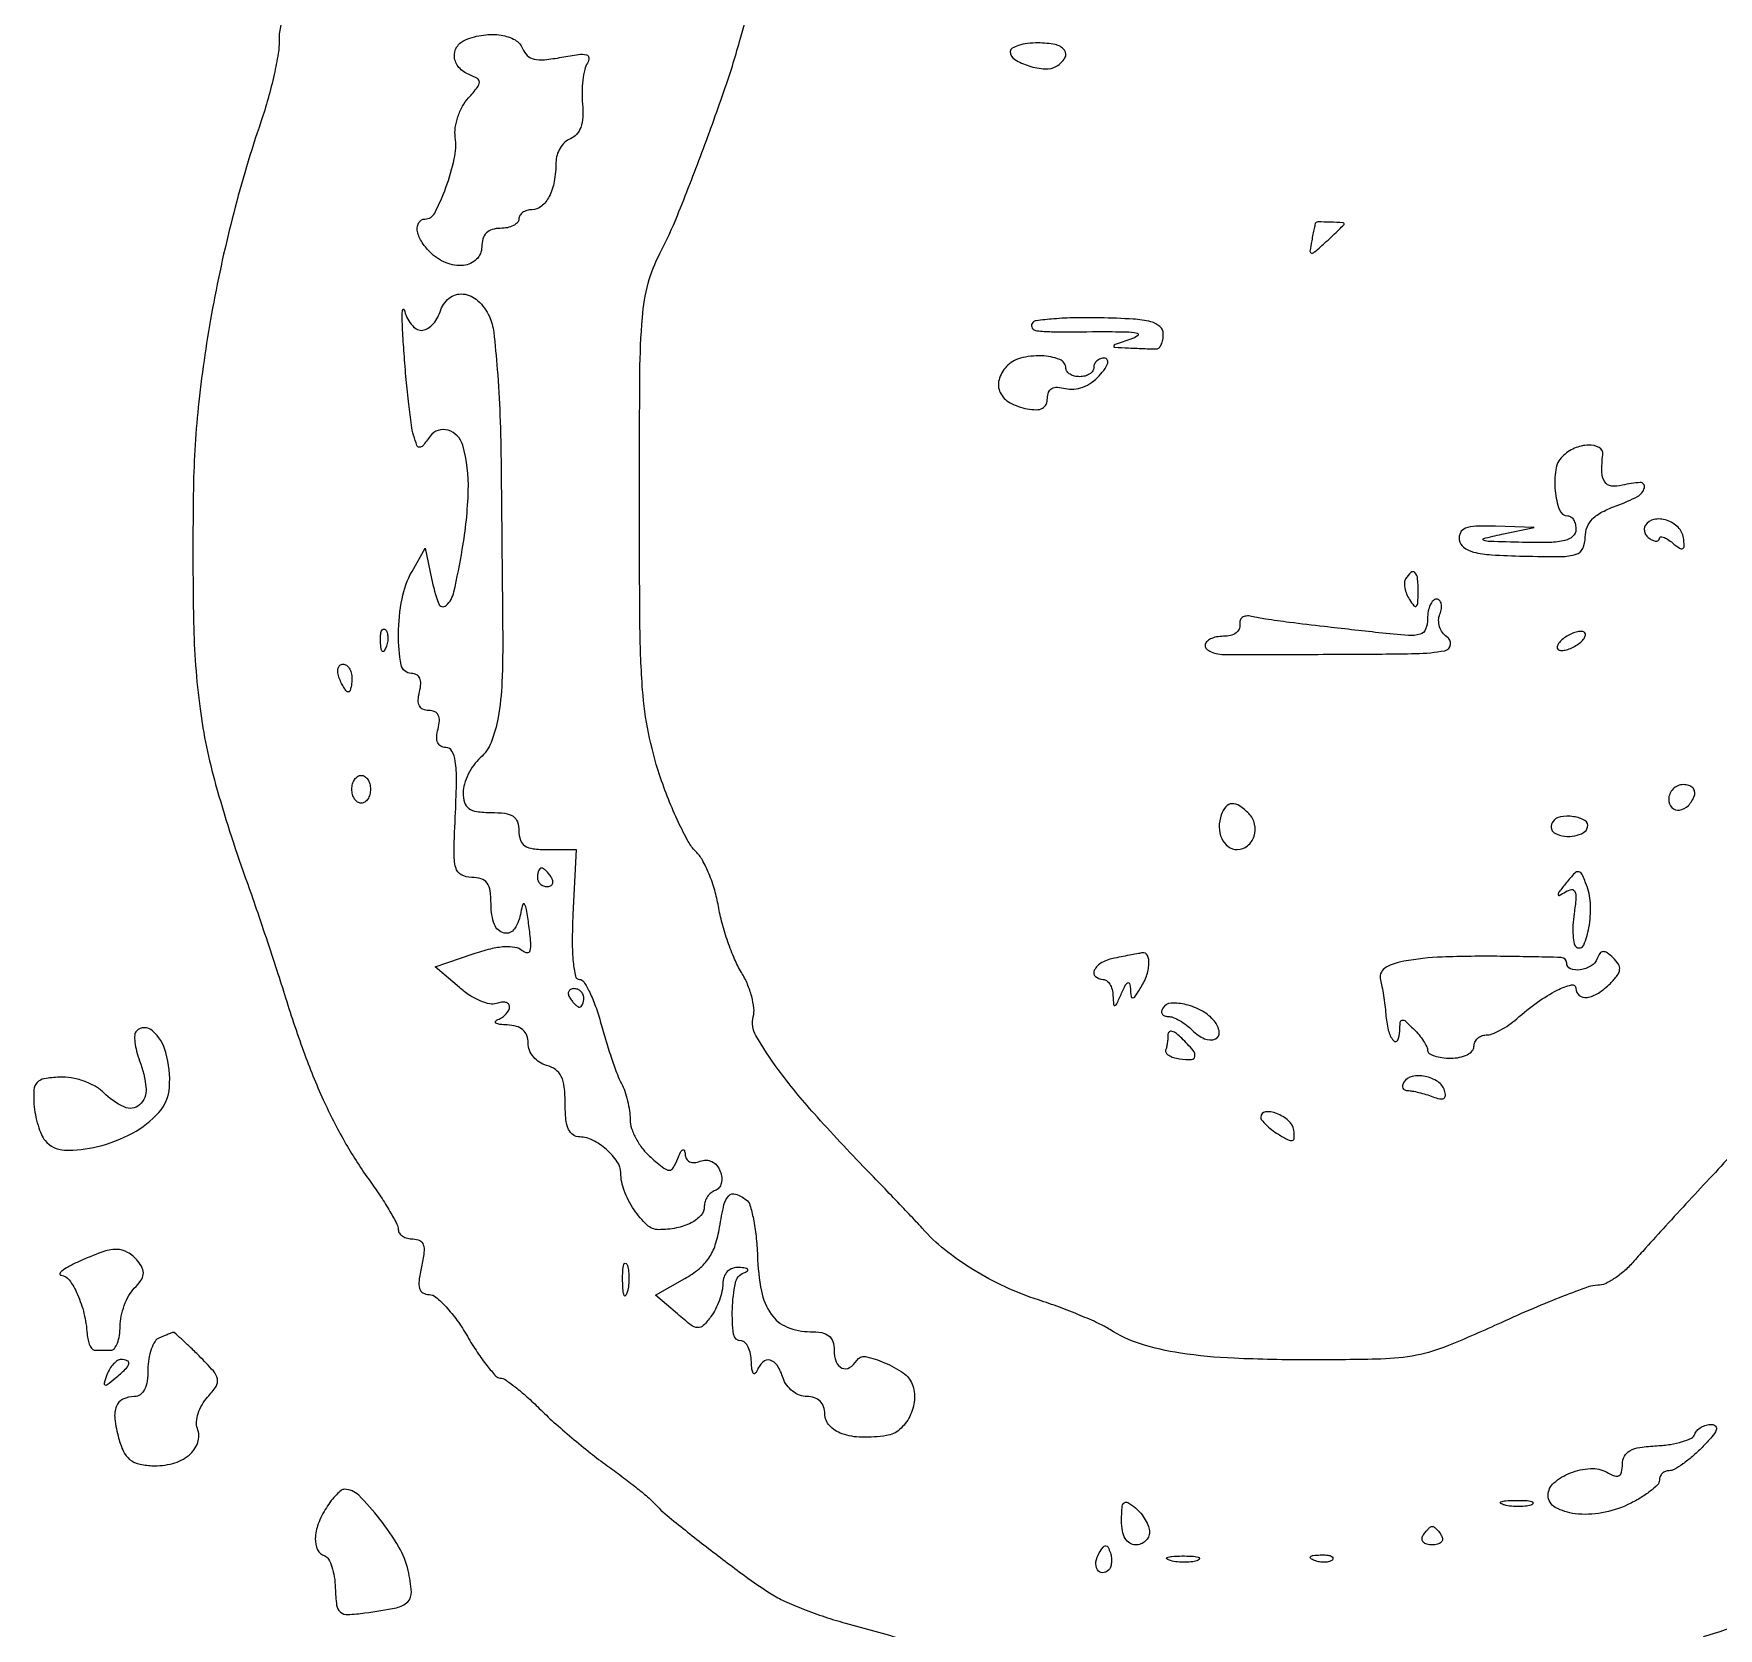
# Model space of a CAD drawing. Extents: x 0 to 5034, y 0 to 2560.
# Drawn here: x 4246.7 to 4428.3, y 919 to 1091 of the extents above; entities that cross this region are included whole.
import ezdxf

# ---------------------------------------------------------------- set-up
doc = ezdxf.new("R2010")
doc.units = 0

msp = doc.modelspace()

# ---------------------------------------------------------------- linework, layer by layer
for points in [[(4430.14533, 970.593427, -0.013976), (4427.719228, 967.849009, 0.001341), (4425.17368, 965.112061, 0.001381), (4422.667903, 962.388287, 0.001334), (4420.508566, 960.015359, 0.005887), (4419.256613, 958.599009, -0.033307), (4418.275303, 957.604423, -0.034683), (4417.183166, 956.763459, -0.036968), (4416.142125, 956.177105, -0.110205), (4415.348357, 956, 0.085892), (4414.297006, 955.818053, 0.006628), (4411.603064, 954.816384, 0.008921), (4408.408026, 953.513942, 0.006688), (4404.936328, 951.97067, -0.01071), (4399.240646, 949.493444, -0.049083), (4395.790791, 948.461164, -0.041981), (4391.973785, 948.044442, -0.006469), (4384.344584, 947.953696, -0.010098), (4376.139481, 948.127991, -0.027222), (4370.33663, 948.686001, -0.038469), (4366.041724, 949.678941, -0.066584), (4362.727428, 951.227399, 0.034326), (4361.512695, 951.893247, 0.009891), (4359.549752, 952.753439, 0.0099), (4357.292305, 953.63794, 0.010393), (4355.037685, 954.417377, -0.030791), (4351.431217, 955.831241, -0.029474), (4347.970609, 957.695418, -0.03066), (4344.90784, 959.855918, -0.043561), (4342.5, 962.156919, 0.009116), (4341.860238, 962.858633, 0.000949), (4340.325, 964.47592, 0.001178), (4338.487809, 966.394876, 0.000943), (4336.5, 968.453593, -0.009759), (4330.851788, 974.513559, -0.023444), (4326.97529, 979.269746, -0.027095), (4324.561062, 982.932308, -0.198651), (4324.281539, 984.968605, 0.092822), (4324.346939, 985.892553, 0.036687), (4324.108175, 987.149025, 0.034724), (4323.64335, 988.503656, 0.03662), (4323.002208, 989.755973, -0.035206), (4322.272256, 991.171884, -0.01762), (4321.542763, 993.050573, -0.017401), (4320.921443, 995.056684, -0.024549), (4320.51955, 996.884284, 0.029401), (4320.119346, 998.623616, 0.026712), (4319.507611, 1000.362076, 0.02769), (4318.790463, 1001.857636, 0.073237), (4318.075271, 1002.800954, -0.073094), (4317.271084, 1003.861026, -0.015511), (4316.214287, 1005.930988, -0.01592), (4315.130348, 1008.43047, -0.014531), (4314.171777, 1011.070496, -0.030504), (4312.976757, 1015.594723, -0.030819), (4312.346199, 1020.215246, -0.016076), (4312.065273, 1026.921862, -0.002429), (4312, 1040.360334, -0.001916), (4312.05388, 1054.423192, -0.018511), (4312.320591, 1060.388553, -0.044331), (4312.953723, 1064.070269, -0.055945), (4314.204983, 1067.289838, 0.024661), (4316.098785, 1071.385209, 0.00636), (4318.739534, 1078.171383, 0.006748), (4321.266887, 1085.206474, 0.016195), (4322.898619, 1090.5, -0.022688), (4324.184462, 1094.486833, -0.024987)], [(4273.347366, 1091.923961, 0.079297), (4273.148652, 1090.376257, -0.048245), (4273.04972, 1088.875937, -0.013778), (4272.609069, 1086.582401, -0.013735), (4271.965889, 1084.008123, -0.014171), (4271.188265, 1081.5, 0.01906), (4268.249185, 1071.682109, 0.017615), (4265.978477, 1061.408558, 0.018051), (4264.490516, 1051.303768, 0.023715), (4263.906559, 1042, 0.008214), (4263.923456, 1027.503884, 0.028721), (4264.623844, 1018.185394, 0.035275), (4266.301706, 1010.032566, 0.017654), (4269.502068, 1000, -0.00342), (4270.539756, 997.040721, -0.002029), (4271.738161, 993.5, -0.002031), (4272.904789, 989.958733, -0.003499), (4273.843365, 987, 0.012919), (4275.915175, 980.871903, 0.019941), (4278.049797, 975.704352, 0.022501), (4280.357391, 971.234876, 0.026335), (4282.949725, 967.228099, -0.010528), (4284.117959, 965.541776, -0.013983), (4285.103982, 963.957941, -0.011267), (4285.851728, 962.609593, -0.121545), (4286, 962.008659, 0.154261), (4286.121577, 961.623974, 0.097873), (4286.463965, 961.296294, 0.080337), (4286.975516, 961.075173, 0.061997), (4287.579455, 961, -0.113344), (4288.307342, 960.832849, -0.208343), (4288.695902, 960.379447, -0.107617), (4288.767339, 959.524056, -0.021282), (4288.5, 958, 0.021762), (4288.240722, 956.513526, 0.099754), (4288.301389, 955.644273, 0.197479), (4288.66278, 955.177151, 0.131344), (4289.325523, 955, -0.178542), (4290.060584, 954.728879, -0.030644), (4291.148574, 953.678125, -0.030051), (4292.328682, 952.223122, -0.022824), (4293.447132, 950.5, 0.014038), (4294.523599, 948.775991, 0.020318), (4295.576864, 947.321875, 0.016573), (4296.510247, 946.215171, 0.212361), (4296.994016, 946, -0.152331), (4297.514242, 945.837742, -0.014354), (4298.605326, 945.036554, -0.017343), (4299.872276, 943.976398, -0.012792), (4301.201862, 942.720183, 0.013178), (4302.753012, 941.256898, 0.007434), (4304.706172, 939.560923, 0.007416), (4306.728895, 937.907298, 0.012057), (4308.5, 936.570956, -0.005739), (4310.104734, 935.391667, -0.006466), (4311.61875, 934.221082, -0.005962), (4312.880722, 933.19426, -0.034611), (4313.5, 932.600772, 0.038258), (4315.218561, 930.977631, 0.004875), (4319.205979, 927.814539, 0.006035), (4323.325928, 924.690316, 0.018392), (4326.223795, 922.707981, 0.034396), (4327.631301, 921.949245, 0.012893), (4329.69736, 921.076072, 0.012702), (4332.00404, 920.237537, 0.015061), (4334.223795, 919.56751, -0.005812), (4340.527879, 917.791161, -0.004708)], [(4426.7548, 918.116138, 0.026004), (4431.464072, 919.741817, 0.028612)]]:
    msp.add_lwpolyline(points, format="xyb")
for points in [[(4299.403572, 1089.39069, 0.111935), (4299.900396, 1088.647625, 0.135688), (4300.637971, 1088.255368, 0.080581), (4301.777801, 1088.188915, 0.020719), (4303.608996, 1088.45447, -0.011419), (4305.435816, 1088.754171, -0.090492), (4306.288341, 1088.719435, -0.344899), (4306.549687, 1088.399755, -0.144662), (4306.393808, 1087.828178, 0.082281), (4306.102313, 1087.117792, 0.02637), (4305.90592, 1085.990356, 0.025503), (4305.816458, 1084.690965, 0.025928), (4305.860617, 1083.396424, -0.034078), (4305.885916, 1081.976336, -0.071041), (4305.675026, 1080.892406, -0.096303), (4305.231683, 1080.128786, -0.122192), (4304.565243, 1079.66341, 0.097015), (4303.966776, 1079.288342, 0.066865), (4303.45979, 1078.666513, 0.064226), (4303.116973, 1077.903369, 0.073614), (4303, 1077.113172, -0.04388), (4302.819582, 1075.061295, -0.07416), (4302.272004, 1073.427843, -0.101477), (4301.432508, 1072.376369, -0.175461), (4300.393011, 1072, 0.070083), (4299.860624, 1071.925009, 0.085896), (4299.409197, 1071.70625, 0.100138), (4299.107379, 1071.381338, 0.138107), (4299, 1071, -0.191087), (4298.848523, 1070.618118, -0.088204), (4298.4125, 1070.29375, -0.068025), (4297.765418, 1070.073693, -0.048028), (4297, 1070, 0.072254), (4296.126841, 1069.873159, 0.124864), (4295.5, 1069.5, 0.124864), (4295.126841, 1068.873159, 0.072254), (4295, 1068, -0.202159), (4294.435516, 1066.66092, -0.169266), (4293.028358, 1066.002648, -0.124678), (4291.146548, 1066.279109, -0.098177), (4289.428571, 1067.428571, -0.058764), (4288.48682, 1068.622153, -0.09979), (4288.050205, 1069.812012, -0.182654), (4288.226089, 1070.643099, -0.255586), (4288.87868, 1071, 0.282391), (4289.924959, 1071.642127, 0.028971), (4291.138451, 1074.419138, 0.034471), (4292.041492, 1077.499933, 0.086847), (4292.141548, 1079.827603, -0.069386), (4292.150065, 1080.859987, -0.04386), (4292.430321, 1082.033317, -0.043314), (4292.918828, 1083.161283, -0.060145), (4293.554002, 1084.059672, 0.013486), (4294.547611, 1085.218957, 0.163723), (4294.749551, 1085.760282, 0.276805), (4294.526142, 1086.161948, 0.039196), (4293.636119, 1086.58614, -0.121509), (4292.539618, 1087.349635, -0.155783), (4292.050331, 1088.470347, -0.173285), (4292.322474, 1089.57953, -0.152032), (4293.25, 1090.337719, -0.061578), (4295.187868, 1090.854327, -0.072684), (4297.083818, 1090.83994, -0.088273), (4298.589301, 1090.32631, -0.176682)], [(4352, 1089.067388, 0.261036), (4352.473754, 1088.221772, 0.061113), (4354.007174, 1087.52339, 0.059232), (4355.764124, 1087.191012, 0.156821), (4356.991051, 1087.494469, 0.112708), (4357.88726, 1088.377592, 0.320262), (4357.844481, 1089.20595, 0.177015), (4356.846926, 1089.816072, 0.04967), (4355, 1090, 0.029452), (4353.850616, 1089.932239, 0.045939), (4352.88125, 1089.726045, 0.057958), (4352.204997, 1089.426328, 0.265439)], [(4384.923489, 1070.583333, 0.130461), (4384.885122, 1070.510226, 0.00159), (4384.767321, 1069.985041, 0.004607), (4384.638083, 1069.373478, 0.002982), (4384.499294, 1068.663615, 0.013514), (4384.316474, 1067.531399, 0.435721), (4384.475838, 1067.337824, 0.196426), (4384.82028, 1067.454927, 0.004983), (4386.075805, 1068.568603, 0.004762), (4386.813321, 1069.248934, 0.007405), (4387.434768, 1069.850836, 0.002905), (4387.953522, 1070.374433, 0.196196), (4388, 1070.488321, 0.400826), (4387.882633, 1070.611205, 0.003762), (4386.519567, 1070.66357, 0.004798), (4385.175168, 1070.692179, 0.213072)], [(4288.502163, 1059, 0.128112), (4289.070627, 1059.148084, 0.069177), (4289.651291, 1059.5875, 0.061651), (4290.155758, 1060.235209, 0.057872), (4290.5, 1061, -0.144062), (4291.485173, 1062.460347, -0.199079), (4292.97921, 1062.919457, -0.164331), (4294.587198, 1062.200148, -0.099548), (4295.820962, 1060.493601, -0.078835), (4296.289838, 1058.800625, -0.008707), (4296.674125, 1054.78566, -0.010128), (4296.960149, 1049.838694, -0.007042), (4297.091177, 1044.243601, 0.000011), (4297.143127, 1038.688478, 0.000012), (4297.193186, 1033.362183, 0.000011), (4297.23594, 1028.836192, 0.000069), (4297.258384, 1026.5, -0.012511), (4297.175276, 1021.059867, -0.033889), (4296.759315, 1017.225149, -0.049196), (4296.006967, 1014.549603, -0.119856), (4294.839451, 1012.882705, 0.056448), (4294.135422, 1012.106692, 0.042022), (4293.540339, 1011.114008, 0.042859), (4293.133969, 1010.067443, 0.071297), (4293, 1009.132705, 0.069813), (4293.149577, 1008.066648, 0.170111), (4293.601666, 1007.427725, 0.124771), (4294.46428, 1007.093401, 0.030381), (4296, 1007, -0.030703), (4297.500917, 1006.907747, -0.116834), (4298.375, 1006.583333, -0.166173), (4298.840542, 1005.975317, -0.081208), (4299, 1005, 0.082219), (4299.162328, 1004.019508, 0.168324), (4299.635257, 1003.412229, 0.115364), (4300.528363, 1003.090363, 0.029055), (4302.082059, 1003), (4305.164118, 1003), (4304.832059, 995.997747, 0.01102), (4304.757549, 993.05891, 0.025737), (4304.863415, 990.862077, 0.028763), (4305.104373, 989.341175, 0.353272), (4305.531685, 988.997747, -0.25769), (4306.00488, 988.737872, -0.027574), (4306.637669, 987.604026, -0.028467), (4307.280882, 986.06979, -0.018986), (4307.84799, 984.25, 0.008126), (4308.408335, 982.304125, 0.008223), (4309.029526, 980.385236, 0.008062), (4309.624295, 978.733578, 0.032908), (4310.066305, 977.763569, -0.040895), (4310.424321, 976.943466, -0.023473), (4310.725727, 975.906747, -0.023328), (4310.932217, 974.829273, -0.03569), (4311, 973.880864, 0.082427), (4311.159557, 972.919578, 0.042511), (4311.651344, 971.800151, 0.040751), (4312.368871, 970.705843, 0.04867), (4313.217342, 969.8115, 0.010527), (4314.631112, 968.636569, 0.159412), (4315.221359, 968.416968, 0.281988), (4315.655461, 968.659609, 0.033927), (4316.147057, 969.694205, -0.020872), (4316.440994, 970.356879, -0.148812), (4316.678672, 970.609627, -0.46742), (4316.849101, 970.546675, -0.07281), (4316.929715, 970.143011, 0.114279), (4317.072224, 969.64615, 0.155982), (4317.409414, 969.329219, 0.131777), (4317.916532, 969.235408, 0.071945), (4318.537854, 969.376152, -0.09635), (4319.203492, 969.493363, -0.111281), (4319.828168, 969.340853, -0.105915), (4320.349474, 968.926019, -0.080472), (4320.717764, 968.293111, -0.06731), (4320.876444, 967.621433, -0.088278), (4320.827085, 966.994168, -0.105915), (4320.581963, 966.506394, -0.144067), (4320.17991, 966.226637, 0.091169), (4319.728942, 965.978168, 0.06998), (4319.346599, 965.564148, 0.068936), (4319.088424, 965.053695, 0.08284), (4319, 964.523655, -0.182428), (4318.630224, 963.543896, -0.094072), (4317.58138, 962.727476, -0.07129), (4315.996367, 962.181913, -0.047325), (4314.078728, 962, -0.192659), (4312.814491, 962.505911, -0.055435), (4311.433249, 964.150011, -0.054126), (4310.357433, 966.217338, -0.093188), (4310, 968.118482, 0.152791), (4309.620686, 969.330783, 0.061241), (4308.450309, 970.641739, 0.060367), (4306.955421, 971.662422, 0.120196), (4305.571429, 972, -0.151967), (4304.852891, 972.22355, -0.139728), (4304.359321, 972.821712, -0.079472), (4304.080667, 973.896768, -0.023756), (4304, 975.59362, 0.026844), (4303.903556, 977.388683, 0.086439), (4303.57448, 978.533936, 0.125243), (4302.960931, 979.260241, 0.09135), (4302, 979.710251, -0.081717), (4301.232588, 980.051899, -0.073995), (4300.584907, 980.631104, -0.076311), (4300.149974, 981.354863, -0.097502), (4300, 982.116631, 0.086608), (4299.855415, 982.945074, 0.127691), (4299.440853, 983.551584, 0.112829), (4298.739463, 983.927953, 0.058246), (4297.75, 984.078947, -0.020908), (4296.953487, 984.140307, -0.102704), (4296.528125, 984.282867, -0.451325), (4296.492009, 984.465905, -0.134342), (4296.75, 984.662281, 0.056357), (4297.228033, 984.92103, 0.057449), (4297.632812, 985.278555, 0.063419), (4297.90816, 985.676006, 0.120376), (4298, 986.051949, 0.19036), (4297.884769, 986.343648, 0.145679), (4297.586003, 986.518313, 0.097645), (4297.130381, 986.538848, 0.054247), (4296.590648, 986.396411, -0.147285), (4295.870398, 986.343058, -0.046588), (4294.833049, 986.67722, -0.041909), (4293.68338, 987.288246, -0.03587), (4292.586424, 988.111804), (4289.991552, 990.368016), (4294.068446, 991.746142, -0.019735), (4295.969264, 992.306155, -0.044597), (4297.449798, 992.541913, -0.0621), (4298.575076, 992.479662, -0.129064), (4299.366154, 992.111082, 0.144538), (4299.900118, 991.881769, 0.372794), (4300.22143, 992.099297, 0.088214), (4300.294939, 992.951631, 0.011087), (4300.086956, 994.798948, 0.006621), (4299.830748, 996.522987, 0.094225), (4299.619047, 997.105354, 0.649525), (4299.419015, 997.081671, 0.03524), (4299.22392, 996.25, -0.102742), (4298.539686, 994.457937, -0.317537), (4297.403768, 993.995833, -0.254918), (4296.360162, 994.925601, -0.086167), (4296, 997, 0.030488), (4295.907052, 998.522922, 0.121794), (4295.576495, 999.38978, 0.168839), (4294.949183, 999.846752, 0.073897), (4293.917941, 1000, -0.12545), (4292.788171, 1000.287993, -0.209669), (4292.198198, 1001.050913, -0.067402), (4292.014133, 1002.712878, -0.005772), (4292.167941, 1007.002253, 0.008332), (4292.27642, 1010.532154, 0.040219), (4292.143416, 1012.534141, 0.08925), (4291.777029, 1013.622368, 0.273976), (4291.133369, 1014.002253, -0.129114), (4290.595902, 1014.142448, -0.166324), (4290.258044, 1014.520586, -0.116406), (4290.152072, 1015.146186, -0.047989), (4290.289749, 1016, 0.047845), (4290.433682, 1016.890977, 0.132821), (4290.308983, 1017.507555, 0.177688), (4289.923921, 1017.870212, 0.101279), (4289.289749, 1018, -0.101279), (4288.655577, 1018.129788, -0.177688), (4288.270515, 1018.492445, -0.132821), (4288.145816, 1019.109023, -0.047845), (4288.289749, 1020, 0.047946), (4288.429127, 1020.863891, 0.120594), (4288.318305, 1021.487449, 0.169691), (4287.968104, 1021.861786, 0.121219), (4287.40638, 1022, -0.36314), (4286.306979, 1022.919763, -0.046195), (4286.023992, 1026.235458, -0.045655), (4286.400591, 1030.049152, -0.081485), (4287.485392, 1033), (4288.899914, 1035.5), (4289.574957, 1032.25, 0.036221), (4290.354248, 1029.511118, 0.5373), (4291.16317, 1029.317355, 0.151759), (4291.998441, 1030.780942, 0.011242), (4292.901356, 1035.354945, 0.03541), (4293.551294, 1041.728441, 0.076864), (4292.951088, 1046.599883, 0.253431), (4291.370814, 1048.221693, 0.320709), (4289.437588, 1047.58376, -0.011614), (4288.635896, 1046.539193, -0.241359), (4288.286197, 1046.383316, -0.30054), (4288.006389, 1046.590887, -0.016519), (4287.65045, 1047.680985, -0.036368), (4287.417009, 1048.776931, -0.005388), (4287.131747, 1051.021914, -0.006047), (4286.854912, 1053.686586, -0.005171), (4286.626287, 1056.5, -0.004465), (4286.468421, 1059.050647, -0.013664), (4286.42414, 1060.782812, -0.086687), (4286.508025, 1061.25806, -0.749765), (4286.63468, 1061.25, 0.054509), (4286.928904, 1060.389476, 0.063686), (4287.391327, 1059.660938, 0.07429), (4287.943363, 1059.167184, 0.146387)], [(4354.344738, 1059.75, 0.305695), (4354.364896, 1059.252532, 0.206144), (4354.872182, 1058.95506, 0.030356), (4356.442045, 1058.855912, 0.001581), (4361.5, 1058.859867, -0.004891), (4364.476832, 1058.84249, -0.053573), (4365.662229, 1058.696351, -0.635045), (4365.720404, 1058.422757, -0.081134), (4365, 1058.041447, 0.00207), (4363.310687, 1057.464631, 0.24953), (4363.160118, 1057.302534, 0.474627), (4363.25166, 1057.176137, 0.003355), (4364.75, 1057.09968, 0.001328), (4365.666412, 1057.06152, 0.001437), (4366.559375, 1057.029281, 0.001352), (4367.325293, 1057.005905, 0.006952), (4367.75, 1057, 0.201458), (4368.036597, 1057.120359, 0.084643), (4368.279688, 1057.470606, 0.064723), (4368.444871, 1057.988816, 0.044858), (4368.5, 1058.602062, 0.216278), (4368.135706, 1059.404857, 0.117676), (4367.158566, 1059.919208, 0.048617), (4365.260021, 1060.212165, 0.008584), (4361.653755, 1060.352062, 0.010364), (4358.99673, 1060.354394, 0.015585), (4356.682656, 1060.236231, 0.010393), (4354.798744, 1060.04155, 0.227347)], [(4351.575732, 1055.083683, 0.114587), (4350.782609, 1053.657026, 0.186643), (4350.905314, 1052.294777, 0.155743), (4351.967234, 1051.194977, 0.076062), (4353.823495, 1050.533992, 0.045373), (4354.798583, 1050.436582, 0.123469), (4355.468232, 1050.598195, 0.168507), (4355.85916, 1051.014134, 0.105522), (4356, 1051.674049, -0.095532), (4356.125437, 1052.324575, -0.175262), (4356.480089, 1052.722493, -0.137517), (4357.080662, 1052.858375, -0.051286), (4357.943183, 1052.725109, 0.088654), (4358.846687, 1052.653645, 0.066074), (4359.822249, 1052.881931, 0.061454), (4360.771794, 1053.381813, 0.057037), (4361.598171, 1054.108478, 0.028117), (4362.213859, 1054.870867, 0.084409), (4362.506784, 1055.470051, 0.216102), (4362.455642, 1055.834624, 0.256878), (4362.154988, 1056, 0.085274), (4361.713934, 1055.924228, 0.093604), (4361.339278, 1055.70625, 0.100386), (4361.088709, 1055.381451, 0.114747), (4361, 1055, -0.148195), (4360.884432, 1054.618646, -0.098894), (4360.559375, 1054.29375, -0.082425), (4360.073457, 1054.074694, -0.064853), (4359.5, 1054, -0.056963), (4358.926261, 1054.065576, -0.07631), (4358.440625, 1054.259505, -0.095371), (4358.115097, 1054.546414, -0.166053), (4358, 1054.883423, 0.312651), (4357.323526, 1055.859508, 0.08207), (4355.352373, 1056.248696, 0.071006), (4353.086329, 1055.997018, 0.146752)], [(4411.532642, 1045.389785, 0.161631), (4410.819, 1043.966986, 0.058956), (4410.758187, 1041.684981, 0.063156), (4411.209938, 1039.638656, 0.316851), (4412.116577, 1039, -0.166053), (4412.453586, 1038.884903, -0.095371), (4412.740495, 1038.559375, -0.07631), (4412.934424, 1038.073739, -0.056963), (4413, 1037.5, -0.215607), (4412.675604, 1036.782685, -0.122543), (4411.813607, 1036.336655, -0.053369), (4410.17884, 1036.127929, -0.010812), (4407.25, 1036.131641, -0.001748), (4403.72429, 1036.224695, -0.084813), (4403.035321, 1036.363713, -0.734796), (4403.047914, 1036.557393, -0.007752), (4405, 1037), (4408.5, 1037.736718), (4404.338484, 1037.868359, 0.015311), (4402.205661, 1037.870498, 0.082385), (4401.070733, 1037.647501, 0.189352), (4400.535381, 1037.165811, 0.153582), (4400.412151, 1036.397591, 0.197717), (4400.884371, 1035.602844, 0.099401), (4401.95539, 1035.090598, 0.046823), (4403.885288, 1034.790245, 0.009679), (4407.324215, 1034.647591, 0.006355), (4411.419118, 1034.609133, 0.073359), (4413.004104, 1034.848314, 0.212558), (4413.733617, 1035.481862, 0.109701), (4414.000547, 1036.685272, -0.093558), (4414.204631, 1037.7679, -0.104029), (4414.786895, 1038.656226, -0.077695), (4415.830777, 1039.41446, -0.031547), (4417.44676, 1040.116908, 0.034814), (4419.632655, 1041.084105, 0.21202), (4420.379131, 1042.032604, 0.503425), (4419.930539, 1042.582991, 0.052538), (4417.999004, 1042.289489, -0.092323), (4416.824321, 1042.205173, -0.225768), (4416.106288, 1042.651911, -0.140338), (4415.791452, 1043.702003, -0.031621), (4415.887081, 1045.583333, 0.300239), (4415.49503, 1046.356395, 0.141565), (4414.35777, 1046.630897, 0.092522), (4412.826943, 1046.274177, 0.093254)], [(4420.487659, 1037.980032, 0.11997), (4420.367385, 1037.61064, 0.100694), (4420.418751, 1037.200977, 0.091961), (4420.634841, 1036.813618, 0.08142), (4420.983688, 1036.510081, 0.047815), (4421.373526, 1036.317898, 0.1041), (4421.701458, 1036.266654, 0.181382), (4421.913567, 1036.359172, 0.202874), (4422, 1036.563428, -0.353955), (4422.124404, 1036.717145, -0.137514), (4422.417039, 1036.698598, -0.062113), (4422.874209, 1036.471711, -0.027003), (4423.419707, 1036.066637, 0.020745), (4424.169066, 1035.495504, 0.26771), (4424.506256, 1035.466229, 0.30414), (4424.670821, 1035.738446, 0.024748), (4424.586578, 1036.611064, 0.163003), (4424.00755, 1037.754093, 0.114599), (4422.769116, 1038.514298, 0.126144), (4421.413431, 1038.611221, 0.212524)], [(4394.625, 1032.202254, 0.131214), (4394.501528, 1031.79244, 0.054724), (4394.546664, 1031.212247, 0.049042), (4394.73572, 1030.56691, 0.045296), (4395.05067, 1029.952254, 0.02886), (4395.524497, 1029.291, 0.422266), (4395.782177, 1029.267166, 0.204688), (4395.948456, 1029.60267, 0.012382), (4395.984687, 1030.75, 0.02377), (4395.924616, 1032.224181, 0.167601), (4395.63601, 1032.869801, 0.407002), (4395.201812, 1032.889462, 0.07248)], [(4397, 1027.903487, -0.091486), (4396.790467, 1026.767903, -0.235269), (4396.192853, 1026.218118, -0.089856), (4394.924829, 1026.087852, -0.008186), (4391.75, 1026.384705, -0.000978), (4385.847219, 1027.045955, -0.003526), (4382.08931, 1027.501239, -0.005067), (4379.540736, 1027.85455, -0.02049), (4378, 1028.149045, 0.078849), (4377.445559, 1028.189292, 0.135472), (4377.014063, 1028.029719, 0.162079), (4376.774006, 1027.697633, 0.126149), (4376.75, 1027.25, -0.166466), (4376.686609, 1026.774423, -0.122642), (4376.339063, 1026.367188, -0.093534), (4375.74647, 1026.092736, -0.061879), (4375, 1026, 0.04747), (4374.234555, 1025.927165, 0.067457), (4373.5875, 1025.70954, 0.087619), (4373.151286, 1025.388844, 0.192853), (4373, 1025.011202, 0.211907), (4373.167549, 1024.633619, 0.081209), (4373.660937, 1024.314957, 0.061721), (4374.388576, 1024.099314, 0.042024), (4375.25, 1024.029533, -0.000157), (4376.668724, 1024.033583, -0.000016), (4380.058736, 1024.042086, -0.00002), (4384.098804, 1024.051933, -0.000016), (4388.460589, 1024.062254, 0.004254), (4395.727631, 1024.141054, 0.039262), (4398.859169, 1024.448406, 0.326934), (4399.480927, 1025.099286, 0.295089), (4399.075322, 1025.953448, -0.098908), (4398.599776, 1026.397131, -0.081279), (4398.29051, 1027.020291, -0.079383), (4398.191345, 1027.723791, -0.087223), (4398.322898, 1028.399075, 0.052047), (4398.487607, 1029.012284, 0.094328), (4398.47224, 1029.529728, 0.143324), (4398.285823, 1029.868944, 0.198442), (4397.968615, 1030, 0.203548), (4397.598425, 1029.842783, 0.08389), (4397.284531, 1029.384149, 0.064067), (4397.071163, 1028.706032, 0.044249)], [(4284.683114, 1024.8125, -0.054073), (4284.461564, 1024.395823, -0.470617), (4284.279315, 1024.37858, -0.168741), (4284.137993, 1024.670344, -0.018894), (4284.078947, 1025.416667, -0.028489), (4284.089945, 1026.112848, -0.077125), (4284.200665, 1026.592839, -0.208169), (4284.385309, 1026.77538, -0.296942), (4284.604167, 1026.729167, -0.126455), (4284.797407, 1026.402231, -0.060344), (4284.876576, 1025.916927, -0.05415), (4284.839148, 1025.359369, -0.051402)], [(4412, 1026, 0.039081), (4411.48371, 1025.622222, 0.066537), (4411.128406, 1025.223677, 0.099385), (4410.979479, 1024.868563, 0.251186), (4411.057921, 1024.608746, 0.187837), (4411.351673, 1024.479655, 0.06045), (4411.834656, 1024.517427, 0.050517), (4412.411244, 1024.695628, 0.038238), (4413, 1025, 0.039081), (4413.51629, 1025.377778, 0.066537), (4413.871594, 1025.776323, 0.099385), (4414.020521, 1026.131437, 0.251186), (4413.942079, 1026.391254, 0.187837), (4413.648327, 1026.520345, 0.06045), (4413.165344, 1026.482573, 0.050517), (4412.588756, 1026.304372, 0.038238)], [(4281, 1021.5, -0.024748), (4280.971531, 1020.925176, -0.039339), (4280.884553, 1020.440625, -0.046727), (4280.758929, 1020.096084, -0.289661), (4280.606989, 1020, -0.222225), (4280.420671, 1020.087111, -0.030693), (4280.160341, 1020.440625, -0.030395), (4279.887494, 1020.925442, -0.02136), (4279.638374, 1021.5, -0.055937), (4279.488865, 1022.074366, -0.100118), (4279.516384, 1022.559375, -0.147206), (4279.710807, 1022.877514, -0.184534), (4280.031385, 1023, -0.152681), (4280.400789, 1022.884506, -0.098158), (4280.715469, 1022.559375, -0.08088), (4280.92777, 1022.073532, -0.062722)], [(4283, 1009.5, -0.064853), (4282.925306, 1008.926543, -0.082425), (4282.70625, 1008.440625, -0.098894), (4282.381354, 1008.115568, -0.148195), (4282, 1008, -0.148195), (4281.618646, 1008.115568, -0.098894), (4281.29375, 1008.440625, -0.082425), (4281.074694, 1008.926543, -0.064853), (4281, 1009.5, -0.064853), (4281.074694, 1010.073457, -0.082425), (4281.29375, 1010.559375, -0.098894), (4281.618646, 1010.884432, -0.148195), (4282, 1011, -0.148195), (4282.381354, 1010.884432, -0.098894), (4282.70625, 1010.559375, -0.082425), (4282.925306, 1010.073457, -0.064853)], [(4423, 1008.416667, 0.190724), (4423.346973, 1007.540134, 0.244413), (4424.153639, 1007.257027, 0.165501), (4425.122932, 1007.749304, 0.113253), (4425.770833, 1008.8125, 0.134046), (4425.795817, 1009.264262, 0.144529), (4425.585286, 1009.651172, 0.119977), (4425.158616, 1009.910766, 0.077096), (4424.583333, 1010, 0.099038), (4423.979073, 1009.879125, 0.097945), (4423.465104, 1009.534896, 0.097945), (4423.120875, 1009.020927, 0.099038)], [(4374.754296, 1006.75, 0.089979), (4374.523348, 1005.427753, 0.106382), (4374.798015, 1004.190892, 0.126119), (4375.502846, 1003.321786, 0.16099), (4376.476345, 1003, 0.172595), (4377.582822, 1003.393672, 0.145105), (4378.288067, 1004.426843, 0.134046), (4378.346443, 1005.745167, 0.141724), (4377.721855, 1006.878145, 0.047258), (4376.712887, 1007.712498, 0.161292), (4375.903916, 1007.942212, 0.211522), (4375.256986, 1007.621648, 0.08557)], [(4410.487659, 1005.980032, 0.086456), (4410.347192, 1005.629461, 0.102024), (4410.345313, 1005.272696, 0.11056), (4410.481778, 1004.965717, 0.11748), (4410.733688, 1004.754232, 0.085984), (4411.764165, 1004.443417, 0.076224), (4412.8851, 1004.477903, 0.087776), (4413.803236, 1004.82141, 0.194412), (4414.25, 1005.404671, 0.34024), (4413.96037, 1006.116771, 0.094491), (4412.74709, 1006.546191, 0.079865), (4411.313066, 1006.535234, 0.215807)], [(4301, 1000, 0.105053), (4301.081062, 999.618444, 0.099167), (4301.311086, 999.29375, 0.09642), (4301.654762, 999.076123, 0.093332), (4302.059017, 999, 0.108972), (4302.413961, 999.078288, 0.182303), (4302.6254, 999.29375, 0.161196), (4302.656512, 999.6179, 0.082592), (4302.5, 1000, 0.029505), (4302.231006, 1000.382774, 0.035638), (4301.933975, 1000.70625, 0.038439), (4301.65171, 1000.934461, 0.151918), (4301.440983, 1001, 0.210953), (4301.272352, 1000.92554, 0.081139), (4301.129539, 1000.70625, 0.061769), (4301.032345, 1000.382849, 0.042167)], [(4411.945406, 999.395955, 0.005086), (4411.176136, 998.428734, 0.150434), (4411.066028, 998.13893, 0.584366), (4411.187943, 998.059478, 0.015527), (4411.884348, 998.45009, -0.101794), (4412.532062, 998.678725, -0.346887), (4412.892281, 998.46701, -0.116099), (4412.995627, 997.736196, -0.013762), (4412.801078, 996.09802, 0.022741), (4412.675036, 994.845013, 0.031486), (4412.684262, 993.715942, 0.032418), (4412.805785, 992.827477, 0.207001), (4413.060057, 992.462883, 0.456457), (4413.832544, 992.704252, 0.06006), (4414.393443, 994.573265, 0.048633), (4414.574886, 997.00792, 0.083068), (4414.193731, 999.005331, 0.015319), (4413.660376, 1000.321726, 0.25087), (4413.297987, 1000.605084, 0.254755), (4412.865113, 1000.458324, 0.015741)], [(4394.443861, 990.944405, 0.034402), (4393.182363, 990.615142, 0.086206), (4392.348585, 990.163884, 0.136421), (4391.937043, 989.601291, 0.160499), (4391.909364, 988.944405, -0.021346), (4392.078313, 988.234009, -0.008953), (4392.247456, 987.265481, -0.008838), (4392.391694, 986.221675, -0.011358), (4392.485464, 985.257233, 0.041323), (4392.761755, 983.509709, 0.111955), (4393.318191, 982.393318, 0.544747), (4393.774701, 982.444742, 0.115768), (4394, 983.404762, -0.021184), (4394.041282, 984.378705, -0.344945), (4394.25, 984.603175, -0.227902), (4394.605319, 984.496859, -0.01163), (4395.5, 983.642857, -0.024982), (4396.074141, 983.008287, -0.027964), (4396.559375, 982.342187, -0.028898), (4396.90348, 981.73542, -0.11503), (4397, 981.321429, 0.257138), (4397.173876, 981.005685, 0.061727), (4397.734375, 980.741295, 0.048247), (4398.542267, 980.559753, 0.031165), (4399.5, 980.5, 0.048028), (4400.456773, 980.592117, 0.068025), (4401.265625, 980.867188, 0.088204), (4401.810654, 981.272647, 0.191087), (4402, 981.75, -0.10405), (4402.100342, 982.226962, -0.098989), (4402.385235, 982.632812, -0.096688), (4402.810847, 982.9048, -0.094243), (4403.311439, 983, 0.091652), (4403.950996, 983.118227, 0.030483), (4404.822052, 983.514063, 0.029163), (4405.754323, 984.080256, 0.029345), (4406.612357, 984.75, -0.024283), (4408.85854, 986.540133, -0.038174), (4410.963638, 987.825057, -0.057156), (4412.500444, 988.399176, -0.48742), (4413, 988.008474, 0.231366), (4413.359282, 987.273602, 0.205354), (4414.188681, 987.056286, 0.106545), (4415.412142, 987.518353, 0.053049), (4416.707143, 988.564286, 0.03349), (4417.453859, 989.418343, 0.136219), (4417.707897, 990.053054, 0.171833), (4417.569883, 990.641443, 0.061404), (4417.010714, 991.314286, 0.031904), (4416.357718, 991.854287, 0.167685), (4415.918792, 991.987614, 0.234949), (4415.580289, 991.80317, 0.06482), (4415.291667, 991.25, -0.169997), (4414.637144, 990.454079, -0.099086), (4413.462447, 990.027576, -0.129842), (4412.419522, 990.140115, -0.310729), (4412.000014, 990.75, 0.406206), (4411.411667, 991.354724, 0.00409), (4404.853234, 991.481013, 0.011614), (4398.575309, 991.404712, 0.037807)], [(4363.25, 991.294267, 0.076269), (4361.88038, 990.805893, 0.1453), (4361.059104, 989.98798, 0.346312), (4361.172473, 989.319124, 0.186137), (4362, 989, -0.16722), (4362.387084, 988.86682, -0.090029), (4362.726896, 988.485937, -0.072474), (4362.969234, 987.919407, -0.054897), (4363.070285, 987.25, 0.011173), (4363.131074, 986.278423, 0.467319), (4363.282091, 986.172505, 0.223503), (4363.489401, 986.347994, 0.005675), (4364, 987.5, -0.014773), (4364.400355, 988.360658, -0.156051), (4364.668, 988.634175, -0.482552), (4364.857154, 988.551391, -0.05056), (4364.945028, 988, 0.014443), (4365.018924, 987.141722, 0.380984), (4365.177922, 987, 0.24552), (4365.411059, 987.121823, 0.008508), (4366, 988, 0.055023), (4366.670122, 989.339737, 0.072439), (4366.953597, 990.674701, 0.123374), (4366.787603, 991.582302, 0.343647), (4366.25, 991.863818, 0.001674), (4365.825344, 991.785241, 0.000325), (4365.059375, 991.640337, 0.000346), (4364.166412, 991.470168, 0.00032)], [(4304.5, 987, 0.029505), (4304.768994, 986.617226, 0.035638), (4305.066025, 986.29375, 0.038439), (4305.34829, 986.065539, 0.151918), (4305.559017, 986, 0.210953), (4305.727648, 986.07446, 0.081139), (4305.870461, 986.29375, 0.061769), (4305.967655, 986.617151, 0.042167), (4306, 987, 0.105053), (4305.918938, 987.381556, 0.099167), (4305.688914, 987.70625, 0.09642), (4305.345238, 987.923877, 0.093332), (4304.940983, 988, 0.108972), (4304.586039, 987.921712, 0.182303), (4304.3746, 987.70625, 0.161196), (4304.343488, 987.3821, 0.082592)], [(4368.441979, 985.90612, 0.102532), (4368.316215, 985.560757, 0.178544), (4368.378538, 985.266173, 0.166416), (4368.62319, 985.068682, 0.087554), (4369.012412, 985, -0.095422), (4369.551048, 984.89626, -0.034725), (4370.254114, 984.556675, -0.032903), (4370.991126, 984.068349, -0.033625), (4371.652048, 983.490809, 0.091094), (4372.949954, 982.595772, 0.207585), (4374.116272, 982.580993, 0.344994), (4374.534936, 983.33, 0.135318), (4374.015799, 984.480963, 0.091578), (4372.720952, 985.561511, 0.065708), (4370.967804, 986.264897, 0.073999), (4369.338236, 986.432672, 0.247922)], [(4257.751344, 983.418011, 0.18698), (4257.572508, 983.012884, 0.039073), (4257.597872, 982.222726, 0.03601), (4257.776284, 981.254285, 0.027294), (4258.104658, 980.224729, -0.067762), (4258.796677, 977.242397, -0.239776), (4258.09303, 975.470298, -0.298535), (4256.430295, 975.232713, -0.086994), (4254.207878, 976.792122, 0.069196), (4253.297707, 977.480063, 0.043494), (4252.079282, 978.027282, 0.042396), (4250.738579, 978.370259, 0.053093), (4249.457878, 978.446706, 0.030075), (4247.822962, 978.271767, 0.16283), (4247.04613, 977.857858, 0.17487), (4246.705173, 977.078026, 0.035847), (4246.713923, 975.550518, 0.028306), (4246.86797, 974.407702, 0.025943), (4247.153018, 973.255188, 0.02686), (4247.516344, 972.253774, 0.072872), (4247.908312, 971.610477, 0.215515), (4250.008321, 970.586885, 0.067787), (4253.567312, 970.966886, 0.062279), (4257.340476, 972.413597, 0.087234), (4260.176255, 974.635237, 0.16812), (4261.322576, 977.353445, 0.084035), (4260.939009, 981.111562, 0.141485), (4259.498577, 983.458377, 0.400746)], [(4369, 983.071429, -0.019971), (4368.981692, 982.613241, -0.015992), (4368.926562, 982.122423, -0.016281), (4368.846133, 981.671198, -0.038976), (4368.75, 981.345329, 0.259892), (4368.789003, 981.075877, 0.093387), (4369.0875, 980.80752, 0.06305), (4369.597523, 980.579688, 0.03713), (4370.25, 980.433813, 0.039284), (4371.537767, 980.347143, 0.378339), (4371.913049, 980.686191, 0.209236), (4371.710889, 981.340118, 0.018264), (4370.5, 982.642857, 0.034046), (4369.922937, 983.146263, 0.093008), (4369.440625, 983.3875, 0.226652), (4369.137455, 983.336247, 0.244067)], [(4394.444954, 977.910933, 0.08398), (4394.303526, 977.562927, 0.162722), (4394.334405, 977.267587, 0.181278), (4394.53089, 977.071123, 0.107077), (4394.859196, 977, -0.044814), (4395.350927, 976.955838, -0.015193), (4396.054096, 976.806316, -0.01497), (4396.825133, 976.593057, -0.016658), (4397.554662, 976.34065, 0.035725), (4398.310776, 976.110903, 0.177332), (4398.744269, 976.166451, 0.280582), (4398.921219, 976.458173, 0.080144), (4398.832241, 977.003277, 0.166498), (4398.098232, 977.965379, 0.096574), (4396.742821, 978.532942, 0.102071), (4395.335966, 978.53374, 0.206448)], [(4379, 974.152063, 0.169694), (4379.116313, 973.81922, 0.031185), (4379.559287, 973.32891, 0.030356), (4380.174957, 972.796472, 0.023527), (4380.903957, 972.292053, 0.015919), (4381.949586, 971.684429, 0.188427), (4382.406864, 971.62832, 0.337719), (4382.623192, 971.901928, 0.040862), (4382.570828, 972.718378, 0.179083), (4382.010568, 973.743591, 0.083808), (4380.701546, 974.5444, 0.123006), (4379.500796, 974.70996, 0.38299)], [(4323.518321, 965.234687, -0.166841), (4323.926401, 964.657195, -0.021442), (4324.294503, 963.163708, -0.023141), (4324.58196, 961.293409, -0.017383), (4324.730659, 959.216234, 0.037607), (4325.162229, 955.374926, 0.105208), (4326.203623, 952.888975, 0.144157), (4327.93416, 951.494962, 0.098256), (4330.428571, 951, -0.042322), (4331.656358, 950.89589, -0.123588), (4332.428571, 950.555556, -0.152285), (4332.855089, 949.942048, -0.076463), (4333, 949, 0.086955), (4333.217863, 947.756741, 0.203354), (4333.847722, 947.078168, 0.248499), (4334.667692, 947.132165, 0.116608), (4335.441656, 947.905597, -0.316916), (4336.38422, 948.307908, -0.048653), (4338.438459, 947.655268, -0.048482), (4340.459008, 946.546876, -0.15129), (4341.413707, 945.346452, -0.115469), (4341.657093, 943.639714, -0.093612), (4341.153742, 941.855394, -0.098085), (4340.064782, 940.444078, -0.142918), (4338.648063, 939.787191, -0.04203), (4335.970164, 939.60955, -0.079982), (4333.850663, 939.989532, -0.119072), (4332.500668, 940.862563, -0.192248), (4332, 942.116577, 0.081674), (4331.869664, 942.909155, 0.118631), (4331.493471, 943.506363, 0.116625), (4330.881206, 943.873628, 0.077179), (4330.067388, 944, -0.094537), (4329.281172, 944.149993, -0.071315), (4328.516015, 944.5875, -0.069591), (4327.887511, 945.235622, -0.081113), (4327.5, 946, 0.062103), (4326.88283, 947.34083, 0.191538), (4326.095244, 947.923411, 0.264127), (4325.30881, 947.715826, 0.103552), (4324.662281, 946.75, -0.134342), (4324.465905, 946.492009, -0.451325), (4324.282867, 946.528125, -0.102704), (4324.140307, 946.953487, -0.020908), (4324.078947, 947.75, 0.042371), (4323.975294, 948.611334, 0.060745), (4323.729441, 949.339062, 0.078519), (4323.388418, 949.833434, 0.205373), (4323, 950, -0.374851), (4322.163563, 950.729597, -0.042599), (4322.024698, 953.445332, -0.04097), (4322.351984, 956.255306, -0.252528), (4323.25, 957.337719, 0.051902), (4323.648042, 957.54862, 0.449116), (4323.672067, 957.724694, 0.185333), (4323.416573, 957.862835, 0.021021), (4322.75, 957.921053, 0.090938), (4322.041667, 957.823908, 0.116005), (4321.480953, 957.481171, 0.113677), (4321.124201, 956.918149, 0.084804), (4321, 956.19113, -0.055873), (4320.908164, 955.371865, -0.03048), (4320.624167, 954.399633, -0.029975), (4320.210496, 953.434883, -0.041616), (4319.72057, 952.632535, -0.036943), (4318.893097, 951.660476, -0.220976), (4318.285871, 951.434159, -0.146103), (4317.566341, 951.711879, -0.013986), (4316.09622, 952.916548), (4313.751301, 954.950287), (4316.891652, 956.725143, 0.042772), (4318.430758, 957.777906, 0.072326), (4319.483445, 958.9285, 0.070399), (4320.182659, 960.353996, 0.038452), (4320.64381, 962.25, -0.015285), (4321.121918, 964.705651, -0.136778), (4321.638518, 965.663246, -0.293846), (4322.368568, 965.836184, -0.071618)], [(4251.5, 958.536115, 0.01531), (4250.420989, 958.0015, 0.042885), (4249.714177, 957.542097, 0.157086), (4249.51588, 957.250438, 0.478357), (4249.633369, 957.081219, -0.224914), (4250.51763, 956.58194, -0.049138), (4251.40414, 955.019629, -0.045227), (4252.10579, 952.954614, -0.042784), (4252.441424, 950.758137, 0.039173), (4252.538498, 950.09066, 0.055902), (4252.734854, 949.525556, 0.071003), (4252.993492, 949.137489, 0.210499), (4253.278378, 949.008137, 0.001131), (4253.625358, 949.005009, 0.000506), (4254.081774, 949.00239, 0.000501), (4254.564375, 949.000593, 0.000681), (4255, 949, 0.230944), (4255.383113, 949.186926, 0.073141), (4255.70625, 949.755357, 0.055756), (4255.926944, 950.586657, 0.037042), (4256, 951.571429, -0.051267), (4256.112787, 952.668526, -0.03821), (4256.450764, 953.838264, -0.03903), (4256.946453, 954.903089, -0.068029), (4257.534517, 955.677375, 0.041133), (4258.233089, 956.50142, 0.123813), (4258.500751, 957.182234, 0.143458), (4258.395719, 957.846765, 0.062831), (4257.912073, 958.605946, 0.084978), (4256.806139, 959.553692, 0.138339), (4255.620726, 959.874173, 0.085661), (4254.041276, 959.583833, 0.019177)], [(4310.692991, 955.269032, -0.087174), (4310.51666, 954.883358, -0.597527), (4310.356533, 954.900903, -0.080377), (4310.235556, 955.431793, -0.012823), (4310.194949, 956.5, -0.014395), (4310.212705, 957.580113, -0.052471), (4310.315079, 958.257153, -0.333666), (4310.47713, 958.386009, -0.31318), (4310.655937, 958.269032, -0.06278), (4310.814405, 957.671085, -0.030339), (4310.872264, 956.880008, -0.029507), (4310.832894, 956.036634, -0.037336)], [(4260.25, 950.337719, 0.156004), (4259.769889, 949.939005, 0.054536), (4259.367188, 949.124726, 0.047701), (4259.092263, 948.069992, 0.039935), (4259, 946.916667, -0.035982), (4258.910044, 945.66825, -0.078917), (4258.626487, 944.75602, -0.117599), (4258.167044, 944.202735, -0.162322), (4257.559017, 944, 0.110285), (4256.306704, 943.720376, 0.194109), (4255.596176, 942.954584, 0.122581), (4255.432263, 941.601892, 0.034506), (4255.841696, 939.499528, 0.044667), (4256.357408, 938.089357, 0.111317), (4257.027987, 937.228167, 0.1137), (4257.993528, 936.748526, 0.047755), (4259.438604, 936.546083, 0.075404), (4261.670717, 936.785326, 0.10792), (4263.437674, 937.688008, 0.141231), (4264.369865, 939.042208, 0.173891), (4264.336229, 940.566184, -0.114334), (4264.236692, 941.27907, -0.056943), (4264.421265, 942.177076, -0.052167), (4264.838485, 943.109557, -0.052701), (4265.438484, 943.932026, 0.03921), (4266.342723, 945.103925, 0.19829), (4266.493368, 945.898787, 0.131902), (4266.06043, 946.758545, 0.014156), (4264.514311, 948.39478, 0.005093), (4263.50084, 949.387813, 0.008177), (4262.614289, 950.211526, 0.002896), (4261.843784, 950.896263, 0.279205), (4261.704545, 950.921053, 0.00305), (4261.56977, 950.868087, 0.000214), (4261.192898, 950.717133, 0.000303), (4260.743684, 950.536663, 0.000228)], [(4254.584097, 946.358556, 0.012731), (4254.264678, 945.458284, 0.389672), (4254.355597, 945.258808, 0.27071), (4254.617386, 945.292701, 0.008807), (4255.477108, 945.981001, 0.017238), (4256.562498, 946.946872, 0.127361), (4256.925, 947.530548, 0.389178), (4256.765008, 947.870501, 0.097466), (4256.106989, 948, 0.148172), (4255.719384, 947.882557, 0.058677), (4255.291272, 947.517826, 0.05126), (4254.891147, 946.986565, 0.0442)], [(4426.590909, 938.5, -0.019243), (4425.557106, 937.542851, -0.023573), (4424.518182, 936.734375, -0.023009), (4423.599762, 936.148092, -0.131281), (4423.045455, 936, 0.096174), (4422.646424, 935.922531, 0.097225), (4422.307102, 935.701498, 0.09859), (4422.07992, 935.371592, 0.101979), (4422, 934.983821, -0.198401), (4421.797021, 934.492418, -0.031833), (4421.002872, 933.790648, -0.031042), (4419.905486, 933.043082, -0.022749), (4418.605522, 932.348929, -0.067567), (4415.788971, 931.44658, -0.073105), (4412.910563, 931.362613, -0.097596), (4410.770097, 932.051481, -0.272687), (4410, 933.358537, -0.218832), (4410.609787, 934.685092, -0.0837), (4412.392182, 935.758467, -0.078169), (4414.564536, 936.241991, -0.144288), (4416.314029, 935.844137, 0.037181), (4417.161712, 935.449324, 0.210625), (4417.647673, 935.475412, 0.233672), (4417.924611, 935.845145, 0.045351), (4418.004484, 936.70031, -0.120809), (4418.219872, 937.569374, -0.150241), (4418.803589, 938.157488, -0.087239), (4419.892825, 938.514658, -0.022638), (4421.736169, 938.695056, 0.025924), (4423.189173, 938.846894, 0.035368), (4424.471802, 939.142704, 0.038193), (4425.445154, 939.524403, 0.202444), (4425.815019, 939.945056, -0.111135), (4426.058514, 940.348415, -0.069993), (4426.492868, 940.69011, -0.06485), (4427.043552, 940.921175, -0.067042), (4427.628788, 941, -0.212982), (4428.061983, 940.806706, -0.288883), (4428.132199, 940.395078, -0.081882), (4427.668105, 939.649709, -0.016277)], [(4278.240547, 932.013569, 0.048131), (4277.370285, 930.266112, 0.082998), (4277.047914, 928.677882, 0.121663), (4277.299596, 927.482409, 0.202556), (4278.060347, 926.813218, -0.187716), (4278.475068, 926.468932, -0.046852), (4278.835268, 925.647341, -0.041346), (4279.097626, 924.560678, -0.031468), (4279.209379, 923.340609, 0.024102), (4279.350734, 921.499334, 0.188879), (4279.753438, 920.758981, 0.188089), (4280.552876, 920.48745, 0.023871), (4282.399032, 920.658033, 0.013127), (4285.810463, 921.230018, 0.14718), (4287.013886, 921.86364, 0.222881), (4287.412599, 922.938183, 0.034649), (4287.058808, 925.239252, 0.077564), (4286.059128, 927.766728, 0.033291), (4284.010596, 930.773832, 0.029133), (4281.728582, 933.36092, 0.200036), (4280.195092, 934, 0.168139), (4279.842016, 933.877814, 0.031802), (4279.32642, 933.416486, 0.03079), (4278.767844, 932.774128, 0.023989)], [(4367, 929.377555, -0.108083), (4366.885048, 928.85199, -0.099644), (4366.559375, 928.404657, -0.09558), (4366.072657, 928.104712, -0.090674), (4365.5, 928, -0.143291), (4364.871861, 928.183787, -0.121072), (4364.392996, 928.687074, -0.087038), (4364.095966, 929.511194, -0.043099), (4364, 930.622445, -0.015561), (4364.044628, 932.0561, -0.193794), (4364.27432, 932.537632, -0.333054), (4364.685618, 932.578847, -0.037417), (4365.5, 932, -0.048188), (4366.073942, 931.421878, -0.041499), (4366.559375, 930.71614, -0.04354), (4366.892217, 929.995234, -0.086594)], [(4408.269032, 932.344063, -0.06278), (4407.671085, 932.185595, -0.030339), (4406.880008, 932.127736, -0.029507), (4406.036634, 932.167106, -0.037336), (4405.269032, 932.307009, -0.087174), (4404.883358, 932.48334, -0.597527), (4404.900903, 932.643467, -0.080377), (4405.431793, 932.764444, -0.012823), (4406.5, 932.805051, -0.014395), (4407.580113, 932.787295, -0.052471), (4408.257153, 932.684921, -0.333666), (4408.386009, 932.52287, -0.31318)], [(4398.5, 929, -0.146489), (4398.602013, 928.620597, -0.191582), (4398.461189, 928.29375, -0.134005), (4398.074636, 928.072951, -0.063222), (4397.5, 928, -0.063222), (4396.925364, 928.072951, -0.134005), (4396.538811, 928.29375, -0.191582), (4396.397987, 928.620597, -0.146489), (4396.5, 929, -0.025622), (4396.764631, 929.382847, -0.032351), (4397.048689, 929.70625, -0.033983), (4397.313296, 929.937141, -0.163822), (4397.5, 930, -0.163822), (4397.686704, 929.937141, -0.033983), (4397.951311, 929.70625, -0.032351), (4398.235369, 929.382847, -0.025622)], [(4362.604167, 925.270833, -0.198339), (4361.941134, 924.995338, -0.274516), (4361.399603, 925.315272, -0.160291), (4361.239822, 926.176395, -0.105175), (4361.582949, 927.134215, -0.024362), (4362.012891, 927.759582, -0.233206), (4362.294341, 927.899578, -0.286646), (4362.536207, 927.749629, -0.033951), (4362.787251, 927.138246, -0.052621), (4362.903448, 926.610215, -0.052345), (4362.907167, 926.068604, -0.057227), (4362.805016, 925.594136, -0.115259)], [(4372.269032, 926.344063, -0.06278), (4371.671085, 926.185595, -0.030339), (4370.880008, 926.127736, -0.029507), (4370.036634, 926.167106, -0.037336), (4369.269032, 926.307009, -0.087174), (4368.883358, 926.48334, -0.597527), (4368.900903, 926.643467, -0.080377), (4369.431793, 926.764444, -0.012823), (4370.5, 926.805051, -0.014395), (4371.580113, 926.787295, -0.052471), (4372.257153, 926.684921, -0.333666), (4372.386009, 926.52287, -0.31318)], [(4386.729167, 926.395833, -0.126455), (4386.402231, 926.202593, -0.060344), (4385.916927, 926.123424, -0.05415), (4385.359369, 926.160852, -0.051402), (4384.8125, 926.316886, -0.054073), (4384.395823, 926.538436, -0.470617), (4384.37858, 926.720685, -0.168741), (4384.670344, 926.862007, -0.018894), (4385.416667, 926.921053, -0.028489), (4386.112848, 926.910055, -0.077125), (4386.592839, 926.799335, -0.208169), (4386.77538, 926.614691, -0.296942)]]:
    msp.add_lwpolyline(points, format="xyb", close=True)

doc.saveas('drawing.dxf')
